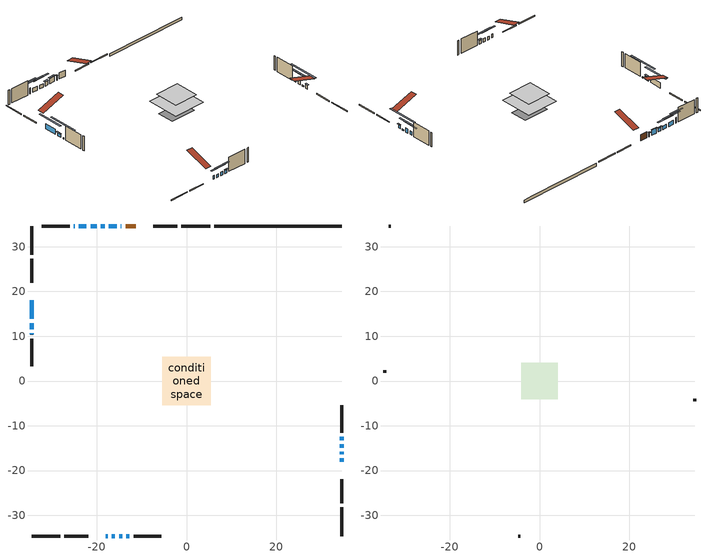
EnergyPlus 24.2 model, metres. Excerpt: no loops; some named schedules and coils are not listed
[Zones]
conditioned space
 floor adiabatic (AdiabaticFloorConstruction): -5.41,-5.41 -5.41,5.41 5.41,5.41 5.41,-5.41 z2.82
 floor foundation (Slab1 construction): -4.32,-2.79 -4.32,2.79 4.32,2.79 4.32,-2.79 z-0.63
 floor foundation (Slab2 construction): -1.83,-1.83 -1.83,1.83 1.83,1.83 1.83,-1.83 z0
 wall outside (RimJoist1 construction): 5.25,34.63 -1.19,34.63 / -34.63,-34.63 -28.19,-34.63 / -34.63,34.63 -34.63,28.19 / 34.63,-34.63 34.63,-28.19 z0.38:0.68
 wall outside (RimJoist2 construction): -2.12,34.63 -7.45,34.63 / -27.26,-34.63 -21.93,-34.63 / -34.63,27.26 -34.63,21.93 / 34.63,-27.26 34.63,-21.93 z0.38:0.68
 wall outside (AdiabaticWallConstruction 1): -11.38,34.63 -13.6,34.63 z0.38:2.41
 wall outside (AdiabaticWallConstruction): -18,-34.63 -17.58,-34.63 / -15.07,-34.63 -14.38,-34.63 / 34.63,-18 34.63,-17.31 / -13.45,-34.63 -12.76,-34.63 / -34.63,12.95 -34.63,11.58 / 34.63,-13.19 34.63,-12.5 / -20.05,34.63 -21.42,34.63 z0.38:1.6; -16.66,-34.63 -15.99,-34.63 z0.38:1.45; -34.63,18 -34.63,13.88 / -15.61,34.63 -17.33,34.63 z0.38:2.13; -14.52,34.63 -14.68,34.63 / -18.26,34.63 -19.12,34.63 / 34.63,-14.93 34.63,-14.12 / -22.35,34.63 -24.08,34.63 z0.38:1.75; 34.63,-16.38 34.63,-15.86 / -34.63,10.65 -34.63,10.39 z0.38:0.77; -25,34.63 -25.21,34.63 z0.38:2.31
 wall outside (Wall1 construction): -26.14,34.63 -32.31,34.63 / -11.84,-34.63 -5.66,-34.63 / -34.63,9.46 -34.63,3.29 / 34.63,-11.58 34.63,-5.4 z0.38:5.26
 wall foundation (FoundationWall1 construction): 6.18,34.63,-0.63 6.18,34.63,0.38 31.79,34.63,0.38 31.79,34.63,0.27 34.63,34.63,0.27 34.63,34.63,-0.63
 window (WindowConstruction 14): -18,-34.63 -17.59,-34.63 z0.38:1.6
 window (WindowConstruction 5): -16.66,-34.63 -16,-34.63 z0.38:1.45
 window (WindowConstruction 6): -15.07,-34.63 -14.38,-34.63 z0.38:1.6
 window (WindowConstruction 7): -34.63,18 -34.63,13.88 z0.38:2.13
 window (WindowConstruction 8): 34.63,-18 34.63,-17.31 z0.38:1.6
 window (WindowConstruction 9): -14.53,34.63 -14.68,34.63 z0.38:1.75
 window (WindowConstruction 10): -15.61,34.63 -17.33,34.63 z0.38:2.13
 window (WindowConstruction 11): -18.26,34.63 -19.12,34.63 z0.38:1.75
 window (WindowConstruction 12): -13.45,-34.63 -12.77,-34.63 z0.38:1.6
 window (WindowConstruction 13): -34.63,12.95 -34.63,11.58 z0.38:1.6
 window (WindowConstruction 15): 34.63,-16.38 34.63,-15.86 z0.38:0.77
 window (WindowConstruction 16): -34.63,10.65 -34.63,10.39 z0.38:0.77
 window (WindowConstruction): 34.63,-14.93 34.63,-14.12 z0.38:1.75
 window (WindowConstruction 1): 34.63,-13.19 34.63,-12.5 z0.38:1.6
 window (WindowConstruction 2): -20.05,34.63 -21.42,34.63 z0.38:1.6
 window (WindowConstruction 3): -22.35,34.63 -24.08,34.63 z0.38:1.75
 window (WindowConstruction 4): -25.01,34.63 -25.21,34.63 z0.38:2.31
 door (Door): -11.38,34.63 -13.6,34.63 z0.38:2.41
 ceiling adiabatic (AdiabaticFloorConstruction): 5.41,-5.41 5.41,5.41 -5.41,5.41 -5.41,-5.41 z2.82
attic - vented
 floor to conditioned space (Floor1 construction Reversed): -4.04,-4.04 -4.04,4.04 4.04,4.04 4.04,-4.04 z5.26
 wall outside (Wall3 construction): -33.24,34.63 -33.7,34.63 / -4.73,-34.63 -4.27,-34.63 / -34.63,2.36 -34.63,1.9 / 34.63,-4.47 34.63,-4.01 z0.38:5.26
 roof outside (Roof1 construction): -10.45,34.63,5.26 -10.45,26.76,7.88 -8.38,26.76,7.88 -8.38,34.63,5.26; -18.92,-34.63,5.26 -18.92,-26.76,7.88 -21,-26.76,7.88 -21,-34.63,5.26; -34.63,18.92,5.26 -26.76,18.92,7.88 -26.76,21,7.88 -34.63,21,5.26; 34.63,-18.92,5.26 26.76,-18.92,7.88 26.76,-21,7.88 34.63,-21,5.26
shading: -13.67,-34.63 -18.99,-34.63 -18.99,-35.04 -13.67,-35.04 z3.78; -12.05,-34.63 -17.4,-34.63 -17.4,-35.04 -12.05,-35.04 z3.93; -34.63,11.55 -34.63,20.32 -35.04,20.32 -35.04,11.55 z4.46; 34.63,-17.11 34.63,-18.2 35.04,-18.2 35.04,-17.11 z1.8; -14.88,34.63 -14.32,34.63 -14.32,35.04 -14.88,35.04 z1.95; -17.53,34.63 -15.41,34.63 -15.41,35.04 -17.53,35.04 z2.33; -19.32,34.63 -18.06,34.63 -18.06,35.04 -19.32,35.04 z1.95; -12.56,-34.63 -13.65,-34.63 -13.65,-35.04 -12.56,-35.04 z1.8; -34.63,11.38 -34.63,13.15 -35.04,13.15 -35.04,11.38 z1.8; 34.63,-11.04 34.63,-21.2 35.04,-21.2 35.04,-11.04 z5.59; -34.63,5.57 -34.63,15.47 -35.04,15.47 -35.04,5.57 z5.59; 34.63,-11.79 34.63,-17.26 35.04,-17.26 35.04,-11.79 z4.08; 34.63,-10.18 34.63,-15.52 35.04,-15.52 35.04,-10.18 z3.93; -23.75,34.63 -17.72,34.63 -17.72,35.04 -23.75,35.04 z3.93; -26.41,34.63 -20.02,34.63 -20.02,35.04 -26.41,35.04 z4.08; -27.54,34.63 -22.68,34.63 -22.68,35.04 -27.54,35.04 z4.64
[Building]
Building 1: Terrain=Suburbs
[Site:Location]
Trenton AP_ON: Latitude {deg}=44.12; Longitude {deg}=-77.53; Time Zone {hr}=-5; Elevation {m}=86; Keep Site Location Information=Yes
[Site:GroundTemperature:Shallow]
3.8015, 1.8568, 1.70106, 2.62392, 6.3287, 10.0162, 13.2131, 15.2382, 15.4103, 13.7632, 10.6478, 7.07342
[Site:WaterMainsTemperature]
Calculation Method=Schedule; Temperature Schedule=mains temperature schedule
[Material] Roughness=Rough; Thermal Absorptance=0.9
Name | Thickness {m} | Conductivity {W/m-K} | Density {kg/m3} | Specific Heat {J/kg-K} | Solar Absorptance | Visible Absorptance
asphalt or fiberglass shingles | 0.00635 | 0.162714 | 1121.4 | 1465.45 | 0.4 | 0.4
ceiling loosefill ins | 0.169333 | 0.0480833 | 16.02 | 1046.75 | 0.7 | 0.7
ceiling stud and cavity | 0.1397 | 0.480823 | 65.682 | 1177.47 | 0.7 | 0.7
concrete 4.0 in. | 0.1016 | 1.803125 | 2242.8 | 837.4 | 0.7 | 0.7
concrete 8.0 in. | 0.2032 | 1.803125 | 2242.8 | 837.4 | 0.7 | 0.7
door material | 0.04445 | 0.188738 | 512.64 | 1214.23 | 0.7 | 0.7
exterior vertical ins | 0.0978042 | 0.029427 | 32.04 | 1214.23 | 0.7 | 0.7
floor covering | 0.0127 | 0.0433444 | 54.468 | 1339.84 | 0.6 | 0.6
floor rigid ins; wall rigid ins | 0.512978 | 0.029427 | 32.04 | 1214.23 | 0.7 | 0.7
floor stud and cavity | 0.1397 | 1.75129 | 37.0049 | 1207.88 | 0.7 | 0.7
furniture material conditioned space 1 | 0.1524 | 0.115458 | 640.8 | 1214.23 | 0.6 | 0.6
gypsum board | 0.0127 | 0.160291 | 801 | 837.4 | 0.6 | 0.6
gypsum board 1 | 0.0127 | 0.160291 | 801 | 837.4 | 0.7 | 0.7
osb sheathing 0.5 in. | 0.0127 | 0.115458 | 512.64 | 1214.23 | 0.7 | 0.7
osb sheathing 0.75 in. | 0.01905 | 0.115458 | 512.64 | 1214.23 | 0.7 | 0.7
osb sheathing 2.0 in. | 0.0508 | 0.115458 | 512.64 | 1214.23 | 0.7 | 0.7
rim joist rigid ins | 0.051816 | 0.029427 | 32.04 | 1214.23 | 0.7 | 0.7
rim joist stud and cavity | 0.0508 | 0.143208 | 50.32683 | 1063.81 | 0.6 | 0.6
rim joist stud and cavity 1 | 0.0508 | 0.0391675 | 125.044 | 1163.47 | 0.6 | 0.6
wall stud and cavity | 0.1397 | 0.1959 | 139.0536 | 1170.24 | 0.7 | 0.7
wall stud and cavity 1 | 0.0889 | 6.9971 | 50.32683 | 1063.81 | 0.6 | 0.6
wall stud and cavity 2 | 0.0889 | 0.380278 | 52.3479 | 1209.89 | 0.7 | 0.7
wall stud and cavity 3 | 0.0889 | 0.391764 | 83.0341 | 1211.67 | 0.7 | 0.7
wood siding | 0.0254 | 0.102417 | 544.68 | 1172.36 | 0.4 | 0.4
wood siding 1 | 0.00254 | 0.102417 | 544.68 | 1172.36 | 0.4 | 0.4
wood siding 2; wood siding 3; wood siding 4 | 0.0254 | 0.102417 | 544.68 | 1172.36 | 0.7 | 0.7
[WindowMaterial:SimpleGlazingSystem]
Name | U-Factor {W/m2-K} | Solar Heat Gain Coefficient
WindowMaterial | 2.773703 | 0.65
WindowMaterial 1 | 2.76746 | 0.63
WindowMaterial 2 | 2.77541 | 0.65
WindowMaterial 3 | 2.915653 | 0.42
WindowMaterial 4 | 2.76462 | 0.62
WindowMaterial 5 | 2.90032 | 0.69
WindowMaterial 6 | 2.887263 | 0.33
WindowMaterial 7 | 2.927009 | 0.66
WindowMaterial 8 | 4.98699 | 0.61
WindowMaterial 9 | 2.67774 | 0.42
[Construction]
AdiabaticFloorConstruction: floor stud and cavity, floor rigid ins, osb sheathing 0.75 in., floor covering
AdiabaticWallConstruction: wood siding 3, wall rigid ins, wall stud and cavity 2, gypsum board
AdiabaticWallConstruction 1: wood siding 4, wall rigid ins, wall stud and cavity 2, gypsum board
Door: door material
Floor1 construction Reversed: gypsum board, ceiling stud and cavity, ceiling loosefill ins
FoundationWall1 construction: concrete 8.0 in., gypsum board 1
furniture construction conditioned space 1: furniture material conditioned space 1
PartitionWallConstruction: gypsum board, wall stud and cavity 3, gypsum board
RimJoist1 construction: wood siding 2, rim joist stud and cavity
RimJoist2 construction: wood siding 2, rim joist rigid ins, osb sheathing 2.0 in., rim joist stud and cavity 1
Roof1 construction: asphalt or fiberglass shingles
Slab1 construction; Slab2 construction: concrete 4.0 in.
Wall1 construction: wood siding, osb sheathing 0.5 in., wall stud and cavity, gypsum board
Wall3 construction: wood siding 1, wall stud and cavity 1
WindowConstruction: WindowMaterial
WindowConstruction 1; WindowConstruction 12; WindowConstruction 13; WindowConstruction 2; WindowConstruction 6; WindowConstruction 8: WindowMaterial 1
WindowConstruction 10: WindowMaterial 7
WindowConstruction 11; WindowConstruction 3: WindowMaterial 2
WindowConstruction 14: WindowMaterial 8
WindowConstruction 15; WindowConstruction 16: WindowMaterial 9
WindowConstruction 4: WindowMaterial 3
WindowConstruction 5: WindowMaterial 4
WindowConstruction 7: WindowMaterial 5
WindowConstruction 9: WindowMaterial 6
[Zone] Multiplier=1; Part of Total Floor Area=Yes
Name | Volume {m3}
attic - vented | 27.8175
conditioned space | 348.2
[Space]
Name | Zone | Volume {m3}
attic - vented 1 | attic - vented | 27.8175
conditioned space 1 | conditioned space | 348.2
[ZoneInfiltration:EffectiveLeakageArea]
infil attic - vented 1: Zone or Space=attic - vented 1; Schedule=Always On Discrete; Effective Air Leakage Area {cm2}=2849.89; Stack Coefficient=0.000521578; Wind Coefficient=1.54305e-05
[ZoneMixing]
whole house fan mix: Zone or Space=attic - vented; Schedule=Always On Continuous; Design Flow Rate Calculation Method=Flow/Zone; Design Flow Rate {m3/s}=0; Source Zone or Space=conditioned space
[SurfaceProperty:ExposedFoundationPerimeter] Exposed Perimeter Calculation Method=TotalExposedPerimeter
Name | Total Exposed Perimeter {m}
Slab1 | 28.449
Slab2 | 10.363
[InternalMass] Zone or ZoneList=conditioned space; Space or SpaceList=conditioned space 1
Name | Construction | Surface Area {m2}
furniture mass conditioned space 1 | furniture construction conditioned space 1 | 71.536
partition wall mass | PartitionWallConstruction | 178.84
[Lights]
interior lighting: Zone or ZoneList or Space or SpaceList=conditioned space 1; Schedule=interior lighting schedule; Design Level Calculation Method=LightingLevel; Lighting Level {W}=343.2; Return Air Fraction=0; Fraction Radiant=0.6; Fraction Visible=0.2; Fraction Replaceable=1
[People]
occupants: Zone or ZoneList or Space or SpaceList=conditioned space 1; Number of People Schedule=occupants schedule; Number of People Calculation Method=People; Number of People=3; Fraction Radiant=0.314171; Sensible Heat Fraction=0.56303; Activity Level Schedule=occupants activity schedule; Carbon Dioxide Generation Rate {m3/s-W}=0; Enable ASHRAE 55 Comfort Warnings=No; Mean Radiant Temperature Calculation Type=EnclosureAveraged
[ElectricEquipment] Zone or ZoneList or Space or SpaceList=conditioned space 1; Design Level Calculation Method=EquipmentLevel
Name | Schedule | Design Level {W} | Fraction Latent | Fraction Radiant | Fraction Lost
clothes dryer | clothes dryer schedule | 140.772 | 0.015 | 0.081 | 0.85
clothes washer | clothes washer schedule | 32.1985 | 0.03 | 0.162 | 0.7
cooking range | cooking range schedule | 215.147 | 0.08 | 0.432 | 0.2
dishwasher | dishwasher schedule | 66.8632 | 0.3 | 0.18 | 0.4
fridge | fridge schedule | 72.9452 | 0 | 0.6 | 0
mech vent house fan | mech vent house fan schedule | 0 | 0 | 0 | 1
mech vent house fan cfis | mech vent house fan cfis schedule | 0 | 0 | 0 | 0
misc plug loads | misc plug loads schedule | 494.7 | 0.045 | 0.513 | 0.1
whole house fan | Always On Discrete | 0 | 0 | 0 | 1
[OtherEquipment] Zone or ZoneList or Space or SpaceList=conditioned space 1; Design Level Calculation Method=EquipmentLevel
Name | Fuel Type | Schedule | Design Level {W} | Fraction Latent | Fraction Radiant | Fraction Lost
clothes dryer 1 | Electricity | clothes dryer schedule | 0 | 0.015 | 0.081 | 0.85
cooking range 1 | Electricity | cooking range schedule | 0 | 0.08 | 0.432 | 0.2
general water use latent | None | general water use schedule | 62.594 | 1 | 0 | 0
general water use sensible | None | general water use schedule | -61.6891 | 0 | 0.6 | 0
mech vent house fan latent load | None | Always On Discrete | 0 | 1 | 0 | 0
mech vent house fan sensible load | None | Always On Discrete | 0 | 0 | 0 | 0
water heater energy adjustment1 | Electricity | Always On Discrete | 0.01 | 0 | 0 | 1
[ZoneInfiltration:DesignFlowRate] Zone or ZoneList or Space or SpaceList=conditioned space 1; Schedule=Always On Discrete; Design Flow Rate Calculation Method=Flow/Zone; Design Flow Rate {m3/s}=0
infil flow; natural vent flow; whole house fan flow
[ZoneControl:Thermostat]
conditioned space Thermostat: Zone or ZoneList=conditioned space; Control Type Schedule=conditioned space Thermostat Schedule; Control 1=conditioned space temperature setpoint; Temperature Difference Between Cutout And Setpoint {deltaC}=0
[ThermostatSetpoint:DualSetpoint]
conditioned space temperature setpoint: Heating Setpoint Temperature Schedule=heating setpoint; Cooling Setpoint Temperature Schedule=cooling setpoint
[AirLoopHVAC:UnitarySystem] Control Type=Load; Controlling Zone or Thermostat Location=conditioned space; Dehumidification Control Type=None; Availability Schedule=Always On Discrete; Fan Placement=BlowThrough; DX Heating Coil Sizing Ratio=1; Use DOAS DX Cooling Coil=No; Minimum Supply Air Temperature {C}=2; Latent Load Control=SensibleOnlyLoadControl; Cooling Supply Air Flow Rate Method=None; Heating Supply Air Flow Rate Method=SupplyAirFlowRate; Heating Supply Air Flow Rate {m3/s}=0.00141584; No Load Supply Air Flow Rate Method=SupplyAirFlowRate; No Load Supply Air Flow Rate {m3/s}=0; No Load Supply Air Flow Rate Control Set To Low Speed=Yes; Maximum Supply Air Temperature {C}=48.8889; Maximum Outdoor Dry-Bulb Temperature for Supplemental Heater Operation {C}=21; Ancillary On-Cycle Electric Power {W}=0; Ancillary Off-Cycle Electric Power {W}=0
Name | Supply Fan | Supply Air Fan Operating Mode Schedule | Heating Coil
unit heater unitary system | unit heater supply fan | unit heater auto fan schedule | unit heater htg coil
unit heater unitary system 1 | unit heater supply fan 1 | unit heater auto fan schedule 1 | unit heater htg coil 1
[Zone equipment]
conditioned space: electric baseboard, unit heater unitary system, unit heater unitary system 1
[Foundation:Kiva] Initial Indoor Air Temperature {C}=18; Wall Depth Below Slab {m}=0.2032
Name | Wall Height Above Grade {m} | Custom Block Material Name 1 | Custom Block Depth 1 {m} | Custom Block X Position 1 {m} | Custom Block Z Position 1 {m}
Foundation Kiva 1 | 0.379994 | exterior vertical ins | 1.00999 | 0.2159 | 0
Foundation Kiva 2 | 0.1016
[Foundation:Kiva:Settings]
Soil Conductivity {W/m-K}=0.849921; Soil Density {kg/m3}=1842.3; Soil Specific Heat {J/kg-K}=418.7; Ground Solar Absorptivity=0.9; Ground Thermal Absorptivity=0.9; Ground Surface Roughness {m}=0.03; Far-Field Width {m}=40; Deep-Ground Boundary Condition=ZeroFlux; Deep-Ground Depth {m}=40; Minimum Cell Dimension {m}=0.2; Maximum Cell Growth Coefficient=3; Simulation Timestep=Timestep
[Exterior:Lights]
exterior lighting: Schedule=exterior lighting schedule; Design Level {W}=75.6
[EnergyManagementSystem:Sensor] Output:Variable or Output:Meter Index Key=conditioned space
Name | Output:Variable or Output:Meter
conditioned_space_clg_unmet_s | Zone Cooling Setpoint Not Met Time
conditioned_space_htg_unmet_s | Zone Heating Setpoint Not Met Time
fridge_tin_s; tin_s; tin_s_1 | Zone Mean Air Temperature
tout_s | Zone Outdoor Air Drybulb Temperature
win_s | Zone Air Humidity Ratio
[Schedule:Constant]
Name | Hourly Value
Always On Continuous; mech vent house fan schedule; mech vent house fan cfis schedule; Always On Discrete | 1
occupants activity schedule | 117.228
fridge schedule; unit heater auto fan schedule; unit heater auto fan schedule 1 | 0
[Schedule:Week:Daily]
interior lighting schedule Week Rule - Jan1-Jan27: interior lighting schedule day, interior lighting schedule day, interior lighting schedule day, interior lighting schedule day, interior lighting schedule day, interior lighting schedule day, interior lighting schedule day, interior lighting schedule default day, interior lighting schedule default day, interior lighting schedule default day, interior lighting schedule default day, interior lighting schedule default day
interior lighting schedule Week Rule - Jan28-Feb3: interior lighting schedule day, interior lighting schedule day, interior lighting schedule day, interior lighting schedule day, interior lighting schedule day 1, interior lighting schedule day 1, interior lighting schedule day 1, interior lighting schedule default day, interior lighting schedule default day, interior lighting schedule default day, interior lighting schedule default day, interior lighting schedule default day
interior lighting schedule Week Rule - Feb4-Feb24: interior lighting schedule day 1, interior lighting schedule day 1, interior lighting schedule day 1, interior lighting schedule day 1, interior lighting schedule day 1, interior lighting schedule day 1, interior lighting schedule day 1, interior lighting schedule default day, interior lighting schedule default day, interior lighting schedule default day, interior lighting schedule default day, interior lighting schedule default day
interior lighting schedule Week Rule - Feb25-Mar3: interior lighting schedule day 1, interior lighting schedule day 1, interior lighting schedule day 1, interior lighting schedule day 1, interior lighting schedule day 2, interior lighting schedule day 2, interior lighting schedule day 2, interior lighting schedule default day, interior lighting schedule default day, interior lighting schedule default day, interior lighting schedule default day, interior lighting schedule default day
interior lighting schedule Week Rule - Mar4-Mar31: interior lighting schedule day 2, interior lighting schedule day 2, interior lighting schedule day 2, interior lighting schedule day 2, interior lighting schedule day 2, interior lighting schedule day 2, interior lighting schedule day 2, interior lighting schedule default day, interior lighting schedule default day, interior lighting schedule default day, interior lighting schedule default day, interior lighting schedule default day
interior lighting schedule Week Rule - Apr1-Apr28: interior lighting schedule day 3, interior lighting schedule day 3, interior lighting schedule day 3, interior lighting schedule day 3, interior lighting schedule day 3, interior lighting schedule day 3, interior lighting schedule day 3, interior lighting schedule default day, interior lighting schedule default day, interior lighting schedule default day, interior lighting schedule default day, interior lighting schedule default day
interior lighting schedule Week Rule - Apr29-May5: interior lighting schedule day 3, interior lighting schedule day 3, interior lighting schedule day 4, interior lighting schedule day 4, interior lighting schedule day 4, interior lighting schedule day 4, interior lighting schedule day 4, interior lighting schedule default day, interior lighting schedule default day, interior lighting schedule default day, interior lighting schedule default day, interior lighting schedule default day
interior lighting schedule Week Rule - May6-May26: interior lighting schedule day 4, interior lighting schedule day 4, interior lighting schedule day 4, interior lighting schedule day 4, interior lighting schedule day 4, interior lighting schedule day 4, interior lighting schedule day 4, interior lighting schedule default day, interior lighting schedule default day, interior lighting schedule default day, interior lighting schedule default day, interior lighting schedule default day
interior lighting schedule Week Rule - May27-Jun2: interior lighting schedule day 4, interior lighting schedule day 4, interior lighting schedule day 4, interior lighting schedule day 4, interior lighting schedule day 4, interior lighting schedule day 5, interior lighting schedule day 5, interior lighting schedule default day, interior lighting schedule default day, interior lighting schedule default day, interior lighting schedule default day, interior lighting schedule default day
interior lighting schedule Week Rule - Jun3-Jun30: interior lighting schedule day 5, interior lighting schedule day 5, interior lighting schedule day 5, interior lighting schedule day 5, interior lighting schedule day 5, interior lighting schedule day 5, interior lighting schedule day 5, interior lighting schedule default day, interior lighting schedule default day, interior lighting schedule default day, interior lighting schedule default day, interior lighting schedule default day
interior lighting schedule Week Rule - Jul1-Jul28: interior lighting schedule day 6, interior lighting schedule day 6, interior lighting schedule day 6, interior lighting schedule day 6, interior lighting schedule day 6, interior lighting schedule day 6, interior lighting schedule day 6, interior lighting schedule default day, interior lighting schedule default day, interior lighting schedule default day, interior lighting schedule default day, interior lighting schedule default day
interior lighting schedule Week Rule - Jul29-Aug4: interior lighting schedule day 6, interior lighting schedule day 6, interior lighting schedule day 6, interior lighting schedule day 7, interior lighting schedule day 7, interior lighting schedule day 7, interior lighting schedule day 7, interior lighting schedule default day, interior lighting schedule default day, interior lighting schedule default day, interior lighting schedule default day, interior lighting schedule default day
interior lighting schedule Week Rule - Aug5-Aug25: interior lighting schedule day 7, interior lighting schedule day 7, interior lighting schedule day 7, interior lighting schedule day 7, interior lighting schedule day 7, interior lighting schedule day 7, interior lighting schedule day 7, interior lighting schedule default day, interior lighting schedule default day, interior lighting schedule default day, interior lighting schedule default day, interior lighting schedule default day
interior lighting schedule Week Rule - Aug26-Sep1: interior lighting schedule day 7, interior lighting schedule day 7, interior lighting schedule day 7, interior lighting schedule day 7, interior lighting schedule day 7, interior lighting schedule day 7, interior lighting schedule day 8, interior lighting schedule default day, interior lighting schedule default day, interior lighting schedule default day, interior lighting schedule default day, interior lighting schedule default day
interior lighting schedule Week Rule - Sep2-Sep29: interior lighting schedule day 8, interior lighting schedule day 8, interior lighting schedule day 8, interior lighting schedule day 8, interior lighting schedule day 8, interior lighting schedule day 8, interior lighting schedule day 8, interior lighting schedule default day, interior lighting schedule default day, interior lighting schedule default day, interior lighting schedule default day, interior lighting schedule default day
interior lighting schedule Week Rule - Sep30-Oct6: interior lighting schedule day 8, interior lighting schedule day 9, interior lighting schedule day 9, interior lighting schedule day 9, interior lighting schedule day 9, interior lighting schedule day 9, interior lighting schedule day 9, interior lighting schedule default day, interior lighting schedule default day, interior lighting schedule default day, interior lighting schedule default day, interior lighting schedule default day
interior lighting schedule Week Rule - Oct7-Oct27: interior lighting schedule day 9, interior lighting schedule day 9, interior lighting schedule day 9, interior lighting schedule day 9, interior lighting schedule day 9, interior lighting schedule day 9, interior lighting schedule day 9, interior lighting schedule default day, interior lighting schedule default day, interior lighting schedule default day, interior lighting schedule default day, interior lighting schedule default day
interior lighting schedule Week Rule - Oct28-Nov3: interior lighting schedule day 9, interior lighting schedule day 9, interior lighting schedule day 9, interior lighting schedule day 9, interior lighting schedule day 10, interior lighting schedule day 10, interior lighting schedule day 10, interior lighting schedule default day, interior lighting schedule default day, interior lighting schedule default day, interior lighting schedule default day, interior lighting schedule default day
interior lighting schedule Week Rule - Nov4-Nov24: interior lighting schedule day 10, interior lighting schedule day 10, interior lighting schedule day 10, interior lighting schedule day 10, interior lighting schedule day 10, interior lighting schedule day 10, interior lighting schedule day 10, interior lighting schedule default day, interior lighting schedule default day, interior lighting schedule default day, interior lighting schedule default day, interior lighting schedule default day
interior lighting schedule Week Rule - Nov25-Dec1: interior lighting schedule day 10, interior lighting schedule day 10, interior lighting schedule day 10, interior lighting schedule day 10, interior lighting schedule day 10, interior lighting schedule day 10, interior lighting schedule day 11, interior lighting schedule default day, interior lighting schedule default day, interior lighting schedule default day, interior lighting schedule default day, interior lighting schedule default day
interior lighting schedule Week Rule - Dec2-Dec31: interior lighting schedule day 11, interior lighting schedule day 11, interior lighting schedule day 11, interior lighting schedule day 11, interior lighting schedule day 11, interior lighting schedule day 11, interior lighting schedule day 11, interior lighting schedule default day, interior lighting schedule default day, interior lighting schedule default day, interior lighting schedule default day, interior lighting schedule default day
occupants schedule Week Rule - Jan1-Dec31: occupants schedule day, occupants schedule day, occupants schedule day, occupants schedule day, occupants schedule day, occupants schedule day, occupants schedule day, occupants schedule default day, occupants schedule default day, occupants schedule default day, occupants schedule default day, occupants schedule default day
clothes dryer schedule Week Rule - Jan1-Dec31: clothes dryer schedule day, clothes dryer schedule day, clothes dryer schedule day, clothes dryer schedule day, clothes dryer schedule day, clothes dryer schedule day, clothes dryer schedule day, clothes dryer schedule default day, clothes dryer schedule default day, clothes dryer schedule default day, clothes dryer schedule default day, clothes dryer schedule default day
clothes washer schedule Week Rule - Jan1-Dec31: clothes washer schedule day, clothes washer schedule day, clothes washer schedule day, clothes washer schedule day, clothes washer schedule day, clothes washer schedule day, clothes washer schedule day, clothes washer schedule default day, clothes washer schedule default day, clothes washer schedule default day, clothes washer schedule default day, clothes washer schedule default day
cooking range schedule Week Rule - Jan1-Dec31: cooking range schedule day, cooking range schedule day, cooking range schedule day, cooking range schedule day, cooking range schedule day, cooking range schedule day, cooking range schedule day, cooking range schedule default day, cooking range schedule default day, cooking range schedule default day, cooking range schedule default day, cooking range schedule default day
dishwasher schedule Week Rule - Jan1-Dec31: dishwasher schedule day, dishwasher schedule day, dishwasher schedule day, dishwasher schedule day, dishwasher schedule day, dishwasher schedule day, dishwasher schedule day, dishwasher schedule default day, dishwasher schedule default day, dishwasher schedule default day, dishwasher schedule default day, dishwasher schedule default day
misc plug loads schedule Week Rule - Jan1-Dec31: misc plug loads schedule day, misc plug loads schedule day, misc plug loads schedule day, misc plug loads schedule day, misc plug loads schedule day, misc plug loads schedule day, misc plug loads schedule day, misc plug loads schedule default day, misc plug loads schedule default day, misc plug loads schedule default day, misc plug loads schedule default day, misc plug loads schedule default day
general water use schedule Week Rule - Jan1-Dec31: general water use schedule day, general water use schedule day, general water use schedule day, general water use schedule day, general water use schedule day, general water use schedule day, general water use schedule day, general water use schedule default day, general water use schedule default day, general water use schedule default day, general water use schedule default day, general water use schedule default day
exterior lighting schedule Week Rule - Jan1-Jan27: exterior lighting schedule day, exterior lighting schedule day, exterior lighting schedule day, exterior lighting schedule day, exterior lighting schedule day, exterior lighting schedule day, exterior lighting schedule day, exterior lighting schedule default day, exterior lighting schedule default day, exterior lighting schedule default day, exterior lighting schedule default day, exterior lighting schedule default day
exterior lighting schedule Week Rule - Jan28-Feb3: exterior lighting schedule day, exterior lighting schedule day, exterior lighting schedule day, exterior lighting schedule day, exterior lighting schedule day 1, exterior lighting schedule day 1, exterior lighting schedule day 1, exterior lighting schedule default day, exterior lighting schedule default day, exterior lighting schedule default day, exterior lighting schedule default day, exterior lighting schedule default day
exterior lighting schedule Week Rule - Feb4-Feb24: exterior lighting schedule day 1, exterior lighting schedule day 1, exterior lighting schedule day 1, exterior lighting schedule day 1, exterior lighting schedule day 1, exterior lighting schedule day 1, exterior lighting schedule day 1, exterior lighting schedule default day, exterior lighting schedule default day, exterior lighting schedule default day, exterior lighting schedule default day, exterior lighting schedule default day
exterior lighting schedule Week Rule - Feb25-Mar3: exterior lighting schedule day 1, exterior lighting schedule day 1, exterior lighting schedule day 1, exterior lighting schedule day 1, exterior lighting schedule day 2, exterior lighting schedule day 2, exterior lighting schedule day 2, exterior lighting schedule default day, exterior lighting schedule default day, exterior lighting schedule default day, exterior lighting schedule default day, exterior lighting schedule default day
exterior lighting schedule Week Rule - Mar4-Mar31: exterior lighting schedule day 2, exterior lighting schedule day 2, exterior lighting schedule day 2, exterior lighting schedule day 2, exterior lighting schedule day 2, exterior lighting schedule day 2, exterior lighting schedule day 2, exterior lighting schedule default day, exterior lighting schedule default day, exterior lighting schedule default day, exterior lighting schedule default day, exterior lighting schedule default day
exterior lighting schedule Week Rule - Apr1-Apr28: exterior lighting schedule day 3, exterior lighting schedule day 3, exterior lighting schedule day 3, exterior lighting schedule day 3, exterior lighting schedule day 3, exterior lighting schedule day 3, exterior lighting schedule day 3, exterior lighting schedule default day, exterior lighting schedule default day, exterior lighting schedule default day, exterior lighting schedule default day, exterior lighting schedule default day
exterior lighting schedule Week Rule - Apr29-May5: exterior lighting schedule day 3, exterior lighting schedule day 3, exterior lighting schedule day 4, exterior lighting schedule day 4, exterior lighting schedule day 4, exterior lighting schedule day 4, exterior lighting schedule day 4, exterior lighting schedule default day, exterior lighting schedule default day, exterior lighting schedule default day, exterior lighting schedule default day, exterior lighting schedule default day
exterior lighting schedule Week Rule - May6-May26: exterior lighting schedule day 4, exterior lighting schedule day 4, exterior lighting schedule day 4, exterior lighting schedule day 4, exterior lighting schedule day 4, exterior lighting schedule day 4, exterior lighting schedule day 4, exterior lighting schedule default day, exterior lighting schedule default day, exterior lighting schedule default day, exterior lighting schedule default day, exterior lighting schedule default day
exterior lighting schedule Week Rule - May27-Jun2: exterior lighting schedule day 4, exterior lighting schedule day 4, exterior lighting schedule day 4, exterior lighting schedule day 4, exterior lighting schedule day 4, exterior lighting schedule day 5, exterior lighting schedule day 5, exterior lighting schedule default day, exterior lighting schedule default day, exterior lighting schedule default day, exterior lighting schedule default day, exterior lighting schedule default day
exterior lighting schedule Week Rule - Jun3-Jun30: exterior lighting schedule day 5, exterior lighting schedule day 5, exterior lighting schedule day 5, exterior lighting schedule day 5, exterior lighting schedule day 5, exterior lighting schedule day 5, exterior lighting schedule day 5, exterior lighting schedule default day, exterior lighting schedule default day, exterior lighting schedule default day, exterior lighting schedule default day, exterior lighting schedule default day
exterior lighting schedule Week Rule - Jul1-Jul28: exterior lighting schedule day 6, exterior lighting schedule day 6, exterior lighting schedule day 6, exterior lighting schedule day 6, exterior lighting schedule day 6, exterior lighting schedule day 6, exterior lighting schedule day 6, exterior lighting schedule default day, exterior lighting schedule default day, exterior lighting schedule default day, exterior lighting schedule default day, exterior lighting schedule default day
exterior lighting schedule Week Rule - Jul29-Aug4: exterior lighting schedule day 6, exterior lighting schedule day 6, exterior lighting schedule day 6, exterior lighting schedule day 7, exterior lighting schedule day 7, exterior lighting schedule day 7, exterior lighting schedule day 7, exterior lighting schedule default day, exterior lighting schedule default day, exterior lighting schedule default day, exterior lighting schedule default day, exterior lighting schedule default day
[Schedule:Year]
interior lighting schedule: interior lighting schedule Week Rule - Jan1-Jan27, 1, 1, 1, 27, interior lighting schedule Week Rule - Jan28-Feb3, 1, 28, 2, 3, interior lighting schedule Week Rule - Feb4-Feb24, 2, 4, 2, 24, interior lighting schedule Week Rule - Feb25-Mar3, 2, 25, 3, 3, interior lighting schedule Week Rule - Mar4-Mar31, 3, 4, 3, 31, interior lighting schedule Week Rule - Apr1-Apr28, 4, 1, 4, 28, interior lighting schedule Week Rule - Apr29-May5, 4, 29, 5, 5, interior lighting schedule Week Rule - May6-May26, 5, 6, 5, 26, interior lighting schedule Week Rule - May27-Jun2, 5, 27, 6, 2, interior lighting schedule Week Rule - Jun3-Jun30, 6, 3, 6, 30, interior lighting schedule Week Rule - Jul1-Jul28, 7, 1, 7, 28, interior lighting schedule Week Rule - Jul29-Aug4, 7, 29, 8, 4, interior lighting schedule Week Rule - Aug5-Aug25, 8, 5, 8, 25, interior lighting schedule Week Rule - Aug26-Sep1, 8, 26, 9, 1, interior lighting schedule Week Rule - Sep2-Sep29, 9, 2, 9, 29, interior lighting schedule Week Rule - Sep30-Oct6, 9, 30, 10, 6, interior lighting schedule Week Rule - Oct7-Oct27, 10, 7, 10, 27, interior lighting schedule Week Rule - Oct28-Nov3, 10, 28, 11, 3, interior lighting schedule Week Rule - Nov4-Nov24, 11, 4, 11, 24, interior lighting schedule Week Rule - Nov25-Dec1, 11, 25, 12, 1, interior lighting schedule Week Rule - Dec2-Dec31, 12, 2, 12, 31
occupants schedule: occupants schedule Week Rule - Jan1-Dec31, 1, 1, 12, 31
clothes dryer schedule: clothes dryer schedule Week Rule - Jan1-Dec31, 1, 1, 12, 31
clothes washer schedule: clothes washer schedule Week Rule - Jan1-Dec31, 1, 1, 12, 31
cooking range schedule: cooking range schedule Week Rule - Jan1-Dec31, 1, 1, 12, 31
dishwasher schedule: dishwasher schedule Week Rule - Jan1-Dec31, 1, 1, 12, 31
misc plug loads schedule: misc plug loads schedule Week Rule - Jan1-Dec31, 1, 1, 12, 31
general water use schedule: general water use schedule Week Rule - Jan1-Dec31, 1, 1, 12, 31
exterior lighting schedule: exterior lighting schedule Week Rule - Jan1-Jan27, 1, 1, 1, 27, exterior lighting schedule Week Rule - Jan28-Feb3, 1, 28, 2, 3, exterior lighting schedule Week Rule - Feb4-Feb24, 2, 4, 2, 24, exterior lighting schedule Week Rule - Feb25-Mar3, 2, 25, 3, 3, exterior lighting schedule Week Rule - Mar4-Mar31, 3, 4, 3, 31, exterior lighting schedule Week Rule - Apr1-Apr28, 4, 1, 4, 28, exterior lighting schedule Week Rule - Apr29-May5, 4, 29, 5, 5, exterior lighting schedule Week Rule - May6-May26, 5, 6, 5, 26, exterior lighting schedule Week Rule - May27-Jun2, 5, 27, 6, 2, exterior lighting schedule Week Rule - Jun3-Jun30, 6, 3, 6, 30, exterior lighting schedule Week Rule - Jul1-Jul28, 7, 1, 7, 28, exterior lighting schedule Week Rule - Jul29-Aug4, 7, 29, 8, 4, exterior lighting schedule Week Rule - Aug5-Aug25, 8, 5, 8, 25, exterior lighting schedule Week Rule - Aug26-Sep1, 8, 26, 9, 1, exterior lighting schedule Week Rule - Sep2-Sep29, 9, 2, 9, 29, exterior lighting schedule Week Rule - Sep30-Oct6, 9, 30, 10, 6, exterior lighting schedule Week Rule - Oct7-Oct27, 10, 7, 10, 27, exterior lighting schedule Week Rule - Oct28-Nov3, 10, 28, 11, 3, exterior lighting schedule Week Rule - Nov4-Nov24, 11, 4, 11, 24, exterior lighting schedule Week Rule - Nov25-Dec1, 11, 25, 12, 1, exterior lighting schedule Week Rule - Dec2-Dec31, 12, 2, 12, 31
[Schedule:Compact]
conditioned space Thermostat Schedule: Through: 12/31, For: AllDays, Until: 24:00, 4
mains temperature schedule: Through: 01/01, For: AllDays, Until: 24:00, 7.86667, Through: 01/02, For: AllDays, Until: 24:00, 7.8, Through: 01/03, For: AllDays, Until: 24:00, 7.735, Through: 01/04, For: AllDays, Until: 24:00, 7.67111, Through: 01/05, For: AllDays, Until: 24:00, 7.60778, Through: 01/06, For: AllDays, Until: 24:00, 7.54611, Through: 01/07, For: AllDays, Until: 24:00, 7.48611, Through: 01/08, For: AllDays, Until: 24:00, 7.42667, Through: 01/09, For: AllDays, Until: 24:00, 7.36889, Through: 01/10, For: AllDays, Until: 24:00, 7.31222, Through: 01/11, For: AllDays, Until: 24:00, 7.25722, Through: 01/12, For: AllDays, Until: 24:00, 7.20333, Through: 01/13, For: AllDays, Until: 24:00, 7.15056, Through: 01/14, For: AllDays, Until: 24:00, 7.09944, Through: 01/15, For: AllDays, Until: 24:00, 7.04944, Through: 01/16, For: AllDays, Until: 24:00, 7.00111, Through: 01/17, For: AllDays, Until: 24:00, 6.95389, Through: 01/18, For: AllDays, Until: 24:00, 6.90778, Through: 01/19, For: AllDays, Until: 24:00, 6.86389, Through: 01/20, For: AllDays, Until: 24:00, 6.82111, Through: 01/21, For: AllDays, Until: 24:00, 6.77944, Through: 01/22, For: AllDays, Until: 24:00, 6.73944, Through: 01/23, For: AllDays, Until: 24:00, 6.70111, Through: 01/24, For: AllDays, Until: 24:00, 6.66444, Through: 01/25, For: AllDays, Until: 24:00, 6.62889, Through: 01/26, For: AllDays, Until: 24:00, 6.595, Through: 01/27, For: AllDays, Until: 24:00, 6.56222, Through: 01/28, For: AllDays, Until: 24:00, 6.53167, Through: 01/29, For: AllDays, Until: 24:00, 6.50222, Through: 01/30, For: AllDays, Until: 24:00, 6.47444, Through: 01/31, For: AllDays, Until: 24:00, 6.44833, Through: 02/01, For: AllDays, Until: 24:00, 6.42333, Through: 02/02, For: AllDays, Until: 24:00, 6.40056, Through: 02/03, For: AllDays, Until: 24:00, 6.37889, Through: 02/04, For: AllDays, Until: 24:00, 6.35889, Through: 02/05, For: AllDays, Until: 24:00, 6.34056, Through: 02/06, For: AllDays, Until: 24:00, 6.32389, Through: 02/07, For: AllDays, Until: 24:00, 6.30833, Through: 02/08, For: AllDays, Until: 24:00, 6.295, Through: 02/09, For: AllDays, Until: 24:00, 6.28278, Through: 02/10, For: AllDays, Until: 24:00, 6.27278, Through: 02/11, For: AllDays, Until: 24:00, 6.26389, Through: 02/12, For: AllDays, Until: 24:00, 6.25667, Through: 02/13, For: AllDays, Until: 24:00, 6.25111, Through: 02/14, For: AllDays, Until: 24:00, 6.24722, Through: 02/15, For: AllDays, Until: 24:00, 6.245, Through: 02/16, For: AllDays, Until: 24:00, 6.24444, Through: 02/17, For: AllDays, Until: 24:00, 6.24556, Through: 02/18, For: AllDays, Until: 24:00, 6.24778, Through: 02/19, For: AllDays, Until: 24:00, 6.25222, Through: 02/20, For: AllDays, Until: 24:00, 6.25778, Through: 02/21, For: AllDays, Until: 24:00, 6.26556, Through: 02/22, For: AllDays, Until: 24:00, 6.27444, Through: 02/23, For: AllDays, Until: 24:00, 6.285, Through: 02/24, For: AllDays, Until: 24:00, 6.29778, Through: 02/25, For: AllDays, Until: 24:00, 6.31167, Through: 02/26, For: AllDays, Until: 24:00, 6.32722, Through: 02/27, For: AllDays, Until: 24:00, 6.34389, Through: 02/28, For: AllDays, Until: 24:00, 6.36278, Through: 03/01, For: AllDays, Until: 24:00, 6.38333, Through: 03/02, For: AllDays, Until: 24:00, 6.405, Through: 03/03, For: AllDays, Until: 24:00, 6.42833, Through: 03/04, For: AllDays, Until: 24:00, 6.45333, Through: 03/05, For: AllDays, Until: 24:00, 6.48, Through: 03/06, For: AllDays, Until: 24:00, 6.50833, Through: 03/07, For: AllDays, Until: 24:00, 6.53778, Through: 03/08, For: AllDays, Until: 24:00, 6.56889, Through: 03/09, For: AllDays, Until: 24:00, 6.60167, Through: 03/10, For: AllDays, Until: 24:00, 6.63611, Through: 03/11, For: AllDays, Until: 24:00, 6.67167, Through: 03/12, For: AllDays, Until: 24:00, 6.70889, Through: 03/13, For: AllDays, Until: 24:00, 6.74778, Through: 03/14, For: AllDays, Until: 24:00, 6.78778, Through: 03/15, For: AllDays, Until: 24:00, 6.82944, Through: 03/16, For: AllDays, Until: 24:00, 6.87278, Through: 03/17, For: AllDays, Until: 24:00, 6.91722, Through: 03/18, For: AllDays, Until: 24:00, 6.96333, Through: 03/19, For: AllDays, Until: 24:00, 7.01056, Through: 03/20, For: AllDays, Until: 24:00, 7.05944, Through: 03/21, For: AllDays, Until: 24:00, 7.11, Through: 03/22, For: AllDays, Until: 24:00, 7.16111, Through: 03/23, For: AllDays, Until: 24:00, 7.21444, Through: 03/24, For: AllDays, Until: 24:00, 7.26833, Through: 03/25, For: AllDays, Until: 24:00, 7.32389, Through: 03/26, For: AllDays, Until: 24:00, 7.38111, Through: 03/27, For: AllDays, Until: 24:00, 7.43889, Through: 03/28, For: AllDays, Until: 24:00, 7.49833, Through: 03/29, For: AllDays, Until: 24:00, 7.55889, Through: 03/30, For: AllDays, Until: 24:00, 7.62111, Through: 03/31, For: AllDays, Until: 24:00, 7.68389, Through: 04/01, For: AllDays, Until: 24:00, 7.74833, Through: 04/02, For: AllDays, Until: 24:00, 7.81389, Through: 04/03, For: AllDays, Until: 24:00, 7.88056, Through: 04/04, For: AllDays, Until: 24:00, 7.94833, Through: 04/05, For: AllDays, Until: 24:00, 8.01722, Through: 04/06, For: AllDays, Until: 24:00, 8.08722, Through: 04/07, For: AllDays, Until: 24:00, 8.15833, Through: 04/08, For: AllDays, Until: 24:00, 8.23056, Through: 04/09, For: AllDays, Until: 24:00, 8.30333, Through: 04/10, For: AllDays, Until: 24:00, 8.37778, Through: 04/11, For: AllDays, Until: 24:00, 8.45278, Through: 04/12, For: AllDays, Until: 24:00, 8.52889, Through: 04/13, For: AllDays, Until: 24:00, 8.60611, Through: 04/14, For: AllDays, Until: 24:00, 8.68389, Through: 04/15, For: AllDays, Until: 24:00, 8.76278, Through: 04/16, For: AllDays, Until: 24:00, 8.84278, Through: 04/17, For: AllDays, Until: 24:00, 8.92333, Through: 04/18, For: AllDays, Until: 24:00, 9.005, Through: 04/19, For: AllDays, Until: 24:00, 9.08722, Through: 04/20, For: AllDays, Until: 24:00, 9.17, Through: 04/21, For: AllDays, Until: 24:00, 9.25389, Through: 04/22, For: AllDays, Until: 24:00, 9.33833, Through: 04/23, For: AllDays, Until: 24:00, 9.42389, Through: 04/24, For: AllDays, Until: 24:00, 9.51, Through: 04/25, For: AllDays, Until: 24:00, 9.59611, Through: 04/26, For: AllDays, Until: 24:00, 9.68333, Through: 04/27, For: AllDays, Until: 24:00, 9.77111, Through: 04/28, For: AllDays, Until: 24:00, 9.86, Through: 04/29, For: AllDays, Until: 24:00, 9.94889, Through: 04/30, For: AllDays, Until: 24:00, 10.0383, Through: 05/01, For: AllDays, Until: 24:00, 10.1283, Through: 05/02, For: AllDays, Until: 24:00, 10.2189, Through: 05/03, For: AllDays, Until: 24:00, 10.3094, Through: 05/04, For: AllDays, Until: 24:00, 10.4006, Through: 05/05, For: AllDays, Until: 24:00, 10.4928, Through: 05/06, For: AllDays, Until: 24:00, 10.5844, Through: 05/07, For: AllDays, Until: 24:00, 10.6772, Through: 05/08, For: AllDays, Until: 24:00, 10.7694, Through: 05/09, For: AllDays, Until: 24:00, 10.8628, Through: 05/10, For: AllDays, Until: 24:00, 10.9561, Through: 05/11, For: AllDays, Until: 24:00, 11.0494, Through: 05/12, For: AllDays, Until: 24:00, 11.1433, Through: 05/13, For: AllDays, Until: 24:00, 11.2372, Through: 05/14, For: AllDays, Until: 24:00, 11.3311, Through: 05/15, For: AllDays, Until: 24:00, 11.425, Through: 05/16, For: AllDays, Until: 24:00, 11.5194, Through: 05/17, For: AllDays, Until: 24:00, 11.6133, Through: 05/18, For: AllDays, Until: 24:00, 11.7078, Through: 05/19, For: AllDays, Until: 24:00, 11.8022, Through: 05/20, For: AllDays, Until: 24:00, 11.8967, Through: 05/21, For: AllDays, Until: 24:00, 11.9906, Through: 05/22, For: AllDays, Until: 24:00, 12.085, Through: 05/23, For: AllDays, Until: 24:00, 12.1789, Through: 05/24, For: AllDays, Until: 24:00, 12.2728, Through: 05/25, For: AllDays, Until: 24:00, 12.3667, Through: 05/26, For: AllDays, Until: 24:00, 12.46, Through: 05/27, For: AllDays, Until: 24:00, 12.5533, Through: 05/28, For: AllDays, Until: 24:00, 12.6467, Through: 05/29, For: AllDays, Until: 24:00, 12.7394, Through: 05/30, For: AllDays, Until: 24:00, 12.8317, Through: 05/31, For: AllDays, Until: 24:00, 12.9239, Through: 06/01, For: AllDays, Until: 24:00, 13.0161, Through: 06/02, For: AllDays, Until: 24:00, 13.1072, Through: 06/03, For: AllDays, Until: 24:00, 13.1983, Through: 06/04, For: AllDays, Until: 24:00, 13.2889, Through: 06/05, For: AllDays, Until: 24:00, 13.3789, Through: 06/06, For: AllDays, Until: 24:00, 13.4689, Through: 06/07, For: AllDays, Until: 24:00, 13.5578, Through: 06/08, For: AllDays, Until: 24:00, 13.6467, Through: 06/09, For: AllDays, Until: 24:00, 13.7344, Through: 06/10, For: AllDays, Until: 24:00, 13.8217, Through: 06/11, For: AllDays, Until: 24:00, 13.9089, Through: 06/12, For: AllDays, Until: 24:00, 13.995, Through: 06/13, For: AllDays, Until: 24:00, 14.0806, Through: 06/14, For: AllDays, Until: 24:00, 14.165, Through: 06/15, For: AllDays, Until: 24:00, 14.2494, Through: 06/16, For: AllDays, Until: 24:00, 14.3328, Through: 06/17, For: AllDays, Until: 24:00, 14.415, Through: 06/18, For: AllDays, Until: 24:00, 14.4967, Through: 06/19, For: AllDays, Until: 24:00, 14.5778, Through: 06/20, For: AllDays, Until: 24:00, 14.6578, Through: 06/21, For: AllDays, Until: 24:00, 14.7372, Through: 06/22, For: AllDays, Until: 24:00, 14.8156, Through: 06/23, For: AllDays, Until: 24:00, 14.8928, Through: 06/24, For: AllDays, Until: 24:00, 14.9694, Through: 06/25, For: AllDays, Until: 24:00, 15.045, Through: 06/26, For: AllDays, Until: 24:00, 15.1194, Through: 06/27, For: AllDays, Until: 24:00, 15.1928, Through: 06/28, For: AllDays, Until: 24:00, 15.2656, Through: 06/29, For: AllDays, Until: 24:00, 15.3367, Through: 06/30, For: AllDays, Until: 24:00, 15.4072, Through: 07/01, For: AllDays, Until: 24:00, 15.4767, Through: 07/02, For: AllDays, Until: 24:00, 15.5444, Through: 07/03, For: AllDays, Until: 24:00, 15.6117, Through: 07/04, For: AllDays, Until: 24:00, 15.6778, Through: 07/05, For: AllDays, Until: 24:00, 15.7422, Through: 07/06, For: AllDays, Until: 24:00, 15.8056, Through: 07/07, For: AllDays, Until: 24:00, 15.8683, Through: 07/08, For: AllDays, Until: 24:00, 15.9294, Through: 07/09, For: AllDays, Until: 24:00, 15.9889, Through: 07/10, For: AllDays, Until: 24:00, 16.0478, Through: 07/11, For: AllDays, Until: 24:00, 16.105, Through: 07/12, For: AllDays, Until: 24:00, 16.1611, Through: 07/13, For: AllDays, Until: 24:00, 16.2156, Through: 07/14, For: AllDays, Until: 24:00, 16.2689, Through: 07/15, For: AllDays, Until: 24:00, 16.3211, Through: 07/16, For: AllDays, Until: 24:00, 16.3717, Through: 07/17, For: AllDays, Until: 24:00, 16.4211, Through: 07/18, For: AllDays, Until: 24:00, 16.4689, Through: 07/19, For: AllDays, Until: 24:00, 16.5156, Through: 07/20, For: AllDays, Until: 24:00, 16.5606, Through: 07/21, For: AllDays, Until: 24:00, 16.6039, Through: 07/22, For: AllDays, Until: 24:00, 16.6461, Through: 07/23, For: AllDays, Until: 24:00, 16.6867, Through: 07/24, For: AllDays, Until: 24:00, 16.7261, Through: 07/25, For: AllDays, Until: 24:00, 16.7639, Through: 07/26, For: AllDays, Until: 24:00, 16.8, Through: 07/27, For: AllDays, Until: 24:00, 16.835, Through: 07/28, For: AllDays, Until: 24:00, 16.8683, Through: 07/29, For: AllDays, Until: 24:00, 16.9, Through: 07/30, For: AllDays, Until: 24:00, 16.9306, Through: 07/31, For: AllDays, Until: 24:00, 16.9589, Through: 08/01, For: AllDays, Until: 24:00, 16.9861, Through: 08/02, For: AllDays, Until: 24:00, 17.0117, Through: 08/03, For: AllDays, Until: 24:00, 17.0356, Through: 08/04, For: AllDays, Until: 24:00, 17.0583, Through: 08/05, For: AllDays, Until: 24:00, 17.0789, Through: 08/06, For: AllDays, Until: 24:00, 17.0983, Through: 08/07, For: AllDays, Until: 24:00, 17.1161, Through: 08/08, For: AllDays, Until: 24:00, 17.1317, Through: 08/09, For: AllDays, Until: 24:00, 17.1461, Through: 08/10, For: AllDays, Until: 24:00, 17.1594, Through: 08/11, For: AllDays, Until: 24:00, 17.1706, Through: 08/12, For: AllDays, Until: 24:00, 17.18, Through: 08/13, For: AllDays, Until: 24:00, 17.1883, Through: 08/14, For: AllDays, Until: 24:00, 17.1944, Through: 08/15, For: AllDays, Until: 24:00, 17.1994, Through: 08/16, For: AllDays, Until: 24:00, 17.2028, Through: 08/17, For: AllDays, Until: 24:00, 17.2039, Through: 08/18, For: AllDays, Until: 24:00, 17.2039, Through: 08/19, For: AllDays, Until: 24:00, 17.2022, Through: 08/20, For: AllDays, Until: 24:00, 17.1989, Through: 08/21, For: AllDays, Until: 24:00, 17.1939, Through: 08/22, For: AllDays, Until: 24:00, 17.1872, Through: 08/23, For: AllDays, Until: 24:00, 17.1794, Through: 08/24, For: AllDays, Until: 24:00, 17.1694, Through: 08/25, For: AllDays, Until: 24:00, 17.1583, Through: 08/26, For: AllDays, Until: 24:00, 17.145, Through: 08/27, For: AllDays, Until: 24:00, 17.1306, Through: 08/28, For: AllDays, Until: 24:00, 17.1144, Through: 08/29, For: AllDays, Until: 24:00, 17.0967, Through: 08/30, For: AllDays, Until: 24:00, 17.0772, Through: 08/31, For: AllDays, Until: 24:00, 17.0561, Through: 09/01, For: AllDays, Until: 24:00, 17.0333, Through: 09/02, For: AllDays, Until: 24:00, 17.0094, Through: 09/03, For: AllDays, Until: 24:00, 16.9833, Through: 09/04, For: AllDays, Until: 24:00, 16.9561, Through: 09/05, For: AllDays, Until: 24:00, 16.9272, Through: 09/06, For: AllDays, Until: 24:00, 16.8972, Through: 09/07, For: AllDays, Until: 24:00, 16.865, Through: 09/08, For: AllDays, Until: 24:00, 16.8317, Through: 09/09, For: AllDays, Until: 24:00, 16.7967, Through: 09/10, For: AllDays, Until: 24:00, 16.7606, Through: 09/11, For: AllDays, Until: 24:00, 16.7228, Through: 09/12, For: AllDays, Until: 24:00, 16.6833, Through: 09/13, For: AllDays, Until: 24:00, 16.6422, Through: 09/14, For: AllDays, Until: 24:00, 16.6, Through: 09/15, For: AllDays, Until: 24:00, 16.5561, Through: 09/16, For: AllDays, Until: 24:00, 16.5111, Through: 09/17, For: AllDays, Until: 24:00, 16.4644, Through: 09/18, For: AllDays, Until: 24:00, 16.4161, Through: 09/19, For: AllDays, Until: 24:00, 16.3667, Through: 09/20, For: AllDays, Until: 24:00, 16.3161, Through: 09/21, For: AllDays, Until: 24:00, 16.2639, Through: 09/22, For: AllDays, Until: 24:00, 16.2106, Through: 09/23, For: AllDays, Until: 24:00, 16.1556, Through: 09/24, For: AllDays, Until: 24:00, 16.0994, Through: 09/25, For: AllDays, Until: 24:00, 16.0422, Through: 09/26, For: AllDays, Until: 24:00, 15.9833, Through: 09/27, For: AllDays, Until: 24:00, 15.9233, Through: 09/28, For: AllDays, Until: 24:00, 15.8622, Through: 09/29, For: AllDays, Until: 24:00, 15.8, Through: 09/30, For: AllDays, Until: 24:00, 15.7361, Through: 10/01, For: AllDays, Until: 24:00, 15.6711, Through: 10/02, For: AllDays, Until: 24:00, 15.605, Through: 10/03, For: AllDays, Until: 24:00, 15.5383, Through: 10/04, For: AllDays, Until: 24:00, 15.47, Through: 10/05, For: AllDays, Until: 24:00, 15.4006, Through: 10/06, For: AllDays, Until: 24:00, 15.33, Through: 10/07, For: AllDays, Until: 24:00, 15.2583, Through: 10/08, For: AllDays, Until: 24:00, 15.1861, Through: 10/09, For: AllDays, Until: 24:00, 15.1122, Through: 10/10, For: AllDays, Until: 24:00, 15.0378, Through: 10/11, For: AllDays, Until: 24:00, 14.9622, Through: 10/12, For: AllDays, Until: 24:00, 14.8856, Through: 10/13, For: AllDays, Until: 24:00, 14.8078, Through: 10/14, For: AllDays, Until: 24:00, 14.7294, Through: 10/15, For: AllDays, Until: 24:00, 14.65, Through: 10/16, For: AllDays, Until: 24:00, 14.57, Through: 10/17, For: AllDays, Until: 24:00, 14.4889, Through: 10/18, For: AllDays, Until: 24:00, 14.4072, Through: 10/19, For: AllDays, Until: 24:00, 14.3244, Through: 10/20, For: AllDays, Until: 24:00, 14.2411, Through: 10/21, For: AllDays, Until: 24:00, 14.1572, Through: 10/22, For: AllDays, Until: 24:00, 14.0722, Through: 10/23, For: AllDays, Until: 24:00, 13.9867, Through: 10/24, For: AllDays, Until: 24:00, 13.9006, Through: 10/25, For: AllDays, Until: 24:00, 13.8133, Through: 10/26, For: AllDays, Until: 24:00, 13.7261, Through: 10/27, For: AllDays, Until: 24:00, 13.6378, Through: 10/28, For: AllDays, Until: 24:00, 13.5494, Through: 10/29, For: AllDays, Until: 24:00, 13.46, Through: 10/30, For: AllDays, Until: 24:00, 13.3706, Through: 10/31, For: AllDays, Until: 24:00, 13.2806, Through: 11/01, For: AllDays, Until: 24:00, 13.1894, Through: 11/02, For: AllDays, Until: 24:00, 13.0983, Through: 11/03, For: AllDays, Until: 24:00, 13.0072, Through: 11/04, For: AllDays, Until: 24:00, 12.915, Through: 11/05, For: AllDays, Until: 24:00, 12.8228, Through: 11/06, For: AllDays, Until: 24:00, 12.7306, Through: 11/07, For: AllDays, Until: 24:00, 12.6378, Through: 11/08, For: AllDays, Until: 24:00, 12.5444, Through: 11/09, For: AllDays, Until: 24:00, 12.4511, Through: 11/10, For: AllDays, Until: 24:00, 12.3578, Through: 11/11, For: AllDays, Until: 24:00, 12.2639, Through: 11/12, For: AllDays, Until: 24:00, 12.17, Through: 11/13, For: AllDays, Until: 24:00, 12.0756, Through: 11/14, For: AllDays, Until: 24:00, 11.9817, Through: 11/15, For: AllDays, Until: 24:00, 11.8872, Through: 11/16, For: AllDays, Until: 24:00, 11.7933, Through: 11/17, For: AllDays, Until: 24:00, 11.6989, Through: 11/18, For: AllDays, Until: 24:00, 11.6044, Through: 11/19, For: AllDays, Until: 24:00, 11.51, Through: 11/20, For: AllDays, Until: 24:00, 11.4161, Through: 11/21, For: AllDays, Until: 24:00, 11.3222, Through: 11/22, For: AllDays, Until: 24:00, 11.2278, Through: 11/23, For: AllDays, Until: 24:00, 11.1339, Through: 11/24, For: AllDays, Until: 24:00, 11.0406, Through: 11/25, For: AllDays, Until: 24:00, 10.9472, Through: 11/26, For: AllDays, Until: 24:00, 10.8539, Through: 11/27, For: AllDays, Until: 24:00, 10.7606, Through: 11/28, For: AllDays, Until: 24:00, 10.6683, Through: 11/29, For: AllDays, Until: 24:00, 10.5756, Through: 11/30, For: AllDays, Until: 24:00, 10.4839, Through: 12/01, For: AllDays, Until: 24:00, 10.3922, Through: 12/02, For: AllDays, Until: 24:00, 10.3006, Through: 12/03, For: AllDays, Until: 24:00, 10.21, Through: 12/04, For: AllDays, Until: 24:00, 10.1194, Through: 12/05, For: AllDays, Until: 24:00, 10.0294, Through: 12/06, For: AllDays, Until: 24:00, 9.94, Through: 12/07, For: AllDays, Until: 24:00, 9.85111, Through: 12/08, For: AllDays, Until: 24:00, 9.76278, Through: 12/09, For: AllDays, Until: 24:00, 9.675, Through: 12/10, For: AllDays, Until: 24:00, 9.58778, Through: 12/11, For: AllDays, Until: 24:00, 9.50167, Through: 12/12, For: AllDays, Until: 24:00, 9.41556, Through: 12/13, For: AllDays, Until: 24:00, 9.33056, Through: 12/14, For: AllDays, Until: 24:00, 9.24611, Through: 12/15, For: AllDays, Until: 24:00, 9.16222, Through: 12/16, For: AllDays, Until: 24:00, 9.07944, Through: 12/17, For: AllDays, Until: 24:00, 8.99722, Through: 12/18, For: AllDays, Until: 24:00, 8.91556, Through: 12/19, For: AllDays, Until: 24:00, 8.835, Through: 12/20, For: AllDays, Until: 24:00, 8.75556, Through: 12/21, For: AllDays, Until: 24:00, 8.67667, Through: 12/22, For: AllDays, Until: 24:00, 8.59889, Through: 12/23, For: AllDays, Until: 24:00, 8.52167, Through: 12/24, For: AllDays, Until: 24:00, 8.44556, Through: 12/25, For: AllDays, Until: 24:00, 8.37056, Through: 12/26, For: AllDays, Until: 24:00, 8.29667, Through: 12/27, For: AllDays, Until: 24:00, 8.22333, Through: 12/28, For: AllDays, Until: 24:00, 8.15111, Through: 12/29, For: AllDays, Until: 24:00, 8.08056, Through: 12/30, For: AllDays, Until: 24:00, 8.01056, Through: 12/31, For: AllDays, Until: 24:00, 7.94167
